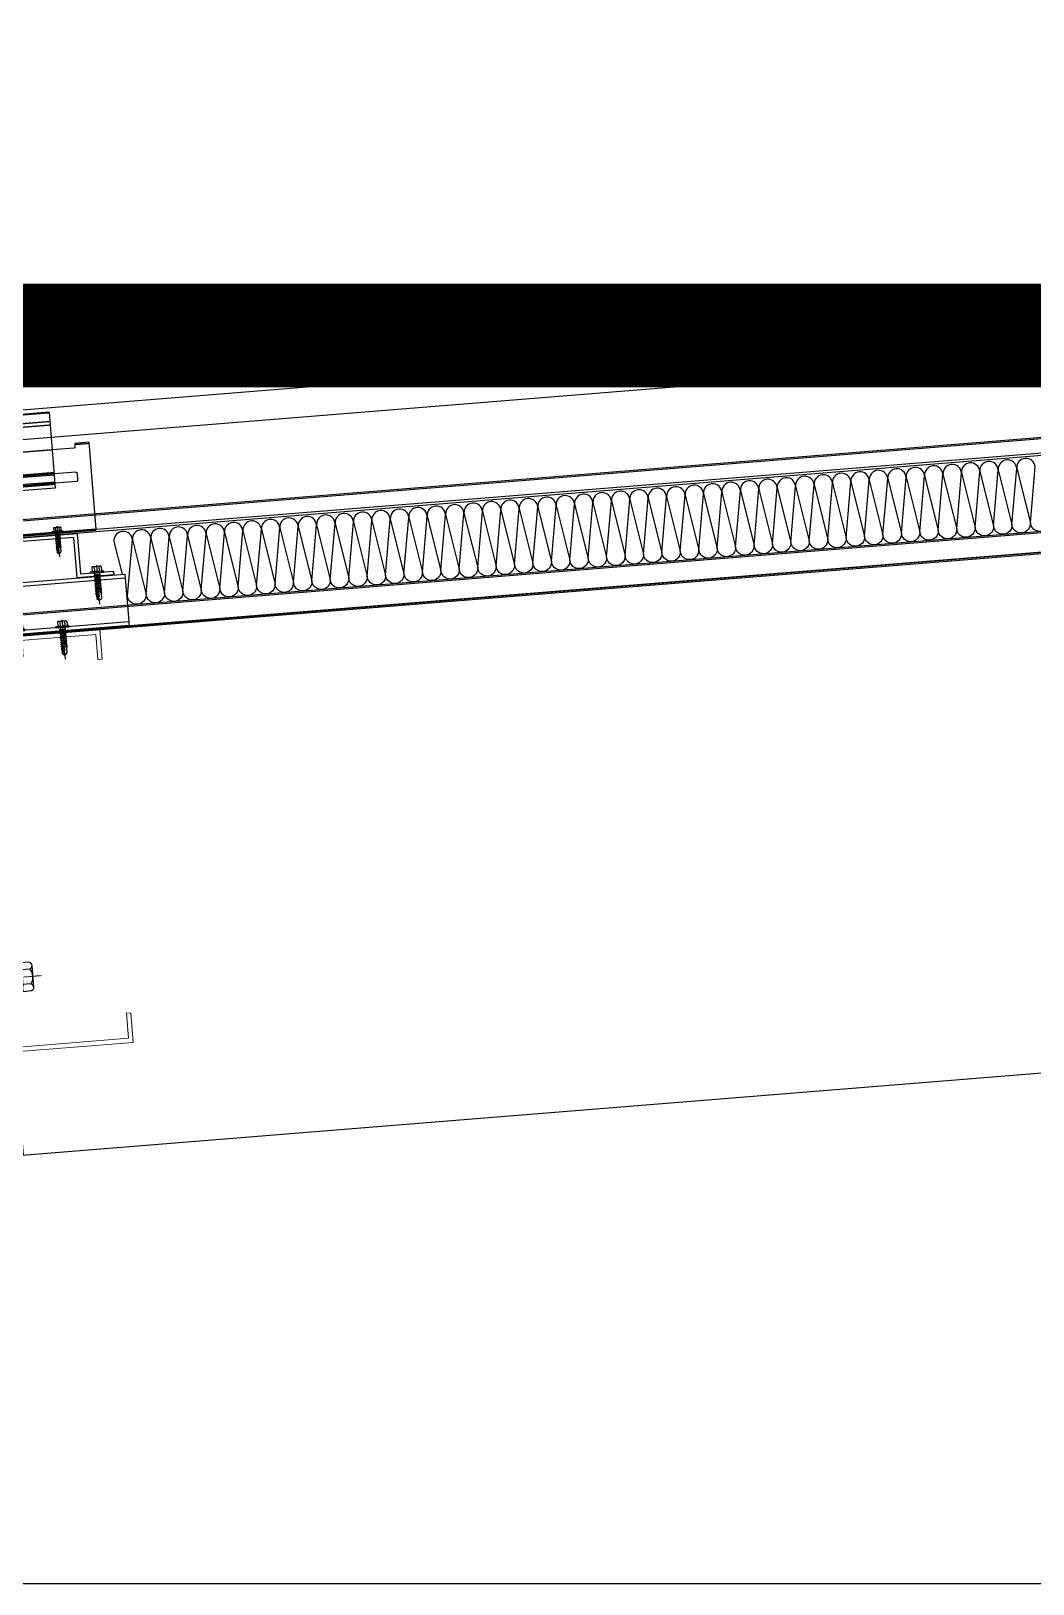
# Model space of a CAD drawing. Extents: x -599358 to 2865263, y -1062760 to 486533.
# Drawn here: x 230054 to 230732, y -689724 to -688674 of the extents above; entities that cross this region are included whole.
import ezdxf
from ezdxf.enums import TextEntityAlignment as Align

# ---------------------------------------------------------------- set-up
doc = ezdxf.new("R2010")
doc.units = 0
for name, pattern in [('__DASH', [0.35, 0.25, -0.1]), ('CENTER', [2, 1.25, -0.25, 0.25, -0.25]), ('CENTER2', [28.575000000000003, 19.05, -3.175, 3.175, -3.175]), ('CONTINUOUS0', [0]), ('CONTINUOUS1', [0]), ('DASH', [0.35, 0.25, -0.1]), ('DOTE', [2.4200000000000004, 2, -0.2, 0.02, -0.2])]:
    doc.linetypes.add(name, pattern=pattern)
for name, color, linetype in [('0-cxFrame', 155, 'Continuous'), ('003_THICK', 7, 'CONTINUOUS1'), ('004_THIN', 6, 'CONTINUOUS0'), ('A-AXIS-DOTE', 14, 'DOTE'), ('A-LIN-V', 9, 'Continuous'), ('BWM', 8, 'Continuous'), ('PJ', 151, 'Continuous'), ('SEAMLOK75 - SHEET', 6, 'Continuous'), ('ZX', 1, 'CENTER2')]:
    doc.layers.add(name, color=color, linetype=linetype)
for name, color, linetype, lineweight in [('0-cxText', 131, 'Continuous', 25), ('C18', 4, 'CENTER', 13), ('S-dim', 81, 'Continuous', 0), ('粗', 7, 'Continuous', 50), ('紧固件', 4, 'Continuous', 13)]:
    doc.layers.add(name, color=color, linetype=linetype, lineweight=lineweight)
doc.styles.add('cx_tuming', font='simhei.ttf')
doc.styles.add('cx_tuqian1', font='宋体.shx')
doc.styles.add('黑体', font='simhei.ttf')

# ---------------------------------------------------------------- blocks, each defined once
blk = doc.blocks.new('34t65')
at = {"color": 2, "ltscale": 50}
for p, q in [((1430036.989619718, 238183.3527667828), (1430156.989619718, 238183.3527667828)), ((1430036.989619718, 238148.3527667828), (1430036.989619718, 238183.3527667828)), ((1430156.989619718, 238183.3527667828), (1430156.989619718, 238148.3527667828)), ((1430036.989619718, 238180.8527667828), (1430156.989619718, 238180.8527667828)), ((1430156.989619718, 238150.8527667828), (1430036.989619718, 238150.8527667828)), ((1430156.989619718, 238148.3527667828), (1430036.989619718, 238148.3527667828))]:
    blk.add_line(p, q, dxfattribs=at)
blk = doc.blocks.new('*U1726')
at = {"layer": 'PJ'}
for p, q in [((-4.399999999999636, 0.4500000000007276), (-4.399999999999636, 0)), ((4.399999999999636, 0), (-4.399999999999636, 0)), ((-4.100000000000364, 0.75), (-3.100000000000364, 1)), ((4.100000000000364, 0.75), (-4.100000000000364, 0.75)), ((-3.100000000000364, 3.850000000000364), (-3.100000000000364, 1)), ((3.100000000000364, 1), (-3.100000000000364, 1)), ((2.325000000000728, 4.25), (-2.325000000000728, 4.25)), ((-2.041306750315925, 0.75), (-1.549999999999272, 1)), ((-1.549999999999272, 3.850000000000364), (-1.549999999999272, 1)), ((-1.549999999999272, 0), (-1.549999999999272, -1.590192378864231)), ((1.549999999999272, 3.850000000000364), (1.549999999999272, 1)), ((2.151306750316508, 0.75), (1.549999999999272, 1)), ((1.549999999999272, 0), (1.549999999999272, -1.090192378864231)), ((3.100000000000364, 3.850000000000364), (3.100000000000364, 1)), ((4.100000000000364, 0.75), (3.100000000000364, 1)), ((4.399999999999636, 0.4500000000007276), (4.399999999999636, 0)), ((-2.110000000000582, -1.899999999999636), (2.110000000000582, -1.399999999999636)), ((-2.110000000000582, -1.899999999999636), (-1.549999999999272, -1.590192378864231)), ((-2.110000000000582, -1.899999999999636), (-1.549999999999272, -2.209807621135042)), ((-2.110000000000582, -3.299999999999272), (2.110000000000582, -2.799999999999272)), ((-2.110000000000582, -3.299999999999272), (-1.549999999999272, -2.990192378863867)), ((-2.110000000000582, -3.299999999999272), (-1.549999999999272, -3.609807621134678)), ((-2.110000000000581, -4.699999999999273), (2.110000000000583, -4.199999999999273)), ((-2.110000000000581, -4.699999999999273), (-1.549999999999272, -4.390192378863867)), ((-2.110000000000581, -4.699999999999273), (-1.549999999999272, -5.009807621134678)), ((-2.11000000000058, -6.099999999999272), (2.110000000000584, -5.599999999999272)), ((-2.11000000000058, -6.099999999999272), (-1.549999999999271, -5.790192378863867)), ((-2.11000000000058, -6.099999999999272), (-1.549999999999271, -6.409807621134678)), ((-2.110000000000579, -7.499999999999272), (2.110000000000585, -6.999999999999272)), ((-2.110000000000579, -7.499999999999272), (-1.54999999999927, -7.190192378863866)), ((-2.110000000000579, -7.499999999999272), (-1.54999999999927, -7.809807621134677)), ((-2.110000000000579, -8.899999999999272), (2.110000000000586, -8.399999999999272)), ((-2.110000000000579, -8.899999999999272), (-1.549999999999269, -8.590192378863867)), ((-2.110000000000579, -8.899999999999272), (-1.549999999999269, -9.209807621134678)), ((-2.110000000000578, -10.29999999999927), (2.110000000000587, -9.799999999999272)), ((-2.110000000000578, -10.29999999999927), (-1.549999999999268, -9.990192378863867)), ((-1.549999999999272, -1.590192378864231), (1.549999999999272, -1.090192378864231)), ((-1.549999999999272, -2.209807621135042), (1.549999999999272, -1.709807621135042)), ((-1.549999999999272, -2.209807621135042), (-1.549999999999272, -2.990192378863867)), ((-1.549999999999272, -2.990192378863867), (1.549999999999272, -2.490192378863867)), ((-1.549999999999272, -3.609807621134678), (1.549999999999272, -3.109807621134678)), ((-1.549999999999272, -3.609807621135042), (-1.549999999999272, -4.390192378863867)), ((-1.549999999999272, -4.390192378863867), (1.549999999999273, -3.890192378863867)), ((-1.549999999999272, -5.009807621134678), (1.549999999999273, -4.509807621134678)), ((-1.549999999999271, -5.009807621135042), (-1.549999999999271, -5.790192378863867)), ((-1.549999999999271, -5.790192378863867), (1.549999999999274, -5.290192378863867)), ((-1.549999999999271, -6.409807621134678), (1.549999999999274, -5.909807621134678)), ((-1.54999999999927, -6.409807621135041), (-1.54999999999927, -7.190192378863866)), ((-1.54999999999927, -7.190192378863866), (1.549999999999275, -6.690192378863866)), ((-1.54999999999927, -7.809807621134677), (1.549999999999275, -7.309807621134677)), ((-1.549999999999269, -7.809807621135041), (-1.549999999999269, -8.590192378863867)), ((-1.549999999999269, -8.590192378863867), (1.549999999999276, -8.090192378863867)), ((-1.549999999999269, -9.209807621134678), (1.549999999999276, -8.709807621134678)), ((-1.549999999999268, -9.209807621135042), (-1.549999999999268, -9.990192378863867)), ((-1.549999999999268, -9.990192378863867), (1.549999999999277, -9.490192378863867)), ((-1.549999999999268, -10.60980762113468), (1.549999999999277, -10.10980762113468)), ((1.549999999999272, -0.3098076211354055), (1.549999999999272, -1.090192378864231)), ((2.110000000000582, -1.399999999999636), (1.549999999999272, -1.090192378864231)), ((2.110000000000582, -1.399999999999636), (1.549999999999272, -1.709807621135042)), ((1.549999999999272, -1.709807621135042), (1.549999999999272, -2.490192378863867)), ((2.110000000000582, -2.799999999999272), (1.549999999999272, -2.490192378863867)), ((2.110000000000582, -2.799999999999272), (1.549999999999272, -3.109807621134678)), ((1.549999999999273, -3.109807621135042), (1.549999999999273, -3.890192378863867)), ((2.110000000000583, -4.199999999999273), (1.549999999999273, -3.890192378863867)), ((2.110000000000583, -4.199999999999273), (1.549999999999273, -4.509807621134678)), ((1.549999999999274, -4.509807621135042), (1.549999999999274, -5.290192378863867)), ((2.110000000000584, -5.599999999999272), (1.549999999999274, -5.290192378863867)), ((2.110000000000584, -5.599999999999272), (1.549999999999274, -5.909807621134678)), ((1.549999999999275, -5.909807621135041), (1.549999999999275, -6.690192378863866)), ((2.110000000000585, -6.999999999999272), (1.549999999999275, -6.690192378863866)), ((2.110000000000585, -6.999999999999272), (1.549999999999275, -7.309807621134677)), ((1.549999999999276, -7.309807621135041), (1.549999999999276, -8.090192378863867)), ((2.110000000000586, -8.399999999999272), (1.549999999999276, -8.090192378863867)), ((2.110000000000586, -8.399999999999272), (1.549999999999276, -8.709807621134678)), ((1.549999999999277, -8.709807621135042), (1.549999999999277, -9.490192378863867)), ((2.110000000000587, -9.799999999999272), (1.549999999999277, -9.490192378863867)), ((2.110000000000587, -9.799999999999272), (1.549999999999277, -10.10980762113468)), ((1.549999999999277, -10.10980762113468), (1.549999999999277, -10.89019237886532)), ((-2.110000000000578, -10.29999999999927), (-1.549999999999268, -10.60980762113468)), ((-2.110000000000578, -11.70000000000073), (2.110000000000587, -11.20000000000073)), ((-2.110000000000578, -11.70000000000073), (-1.549999999999268, -11.39019237886532)), ((-2.110000000000578, -11.70000000000073), (-1.549999999999268, -12.00980762113613)), ((-2.110000000000578, -13.10000000000036), (-1.549999999999268, -12.79019237886496)), ((-2.110000000000578, -13.10000000000036), (-1.141147094092953, -12.98393879649848)), ((-2.110000000000578, -13.10000000000036), (-1.549999999999268, -13.40980762113577)), ((-1.549999999999268, -10.60980762113468), (-1.549999999999268, -11.39019237886532)), ((-1.549999999999268, -11.39019237886532), (1.549999999999277, -10.89019237886532)), ((-1.549999999999268, -12.00980762113613), (1.549999999999277, -11.50980762113613)), ((-1.549999999999268, -12.00980762113613), (-1.549999999999268, -12.79019237886496)), ((-1.549999999999268, -12.79019237886496), (-0.9946989986692598, -12.69103148577051)), ((-1.549999999999268, -13.40980762113577), (-1.334865735341732, -13.37139078816108)), ((-1.549999999999268, -13.40980762113577), (-1.549999999999268, -17.20000000000073)), ((4.440892098500626e-15, -18.60000000000036), (-1.549999999999268, -17.20000000000073)), ((4.440892098500626e-15, -18.60000000000036), (1.549999999999277, -17.20000000000073)), ((0.5619885887190366, -12.43983727373598), (1.549999999999277, -12.29019237886496)), ((0.7141825614198796, -12.75348884305095), (2.110000000000587, -12.60000000000036)), ((0.7141825614198796, -13.03227502088157), (1.549999999999277, -12.90980762113577)), ((0.7141825614198796, -13.81265977861221), (1.549999999999277, -13.69019237886459)), ((0.7141825614198796, -14.1534888430524), (2.110000000000587, -14)), ((0.7141825614198796, -14.43227502088303), (1.549999999999277, -14.30980762113541)), ((2.110000000000587, -11.20000000000073), (1.549999999999277, -10.89019237886532)), ((2.110000000000587, -11.20000000000073), (1.549999999999277, -11.50980762113613)), ((1.549999999999277, -11.50980762113613), (1.549999999999277, -12.29019237886496)), ((2.110000000000587, -12.60000000000036), (1.549999999999277, -12.29019237886496)), ((2.110000000000587, -12.60000000000036), (1.549999999999277, -12.90980762113577)), ((1.549999999999277, -12.90980762113577), (1.549999999999277, -13.69019237886459)), ((2.110000000000587, -14), (1.549999999999277, -13.69019237886459)), ((2.110000000000587, -14), (1.549999999999277, -14.30980762113541)), ((1.549999999999277, -14.30980762113541), (1.549999999999277, -17.20000000000073))]:
    blk.add_line(p, q, dxfattribs=at)
blk.add_lwpolyline([(4.440892098500626e-15, -18.60000000000036), (0.7141825614198796, -14.43227502088303), (0.7141825614198796, -12.70089929375172, 0.4176573264866609), (0.4106596181591202, -12.40091997968011, 0.09706246058353715), (-0.9946989986692598, -12.69103148577051), (-1.549999999999268, -13.8016756527395)], format="xyb", dxfattribs=at)
for centre, radius, start, end in [((-4.100000000000364, 0.4500000000007276), 0.3, 90, 180), ((-2.325000000000728, 3.299218750000364), 0.9507812499999939, 35.40085557735623, 144.5991444226438), ((0, 1.046875), 3.203124999999813, 61.05941179989344, 118.9405882001065), ((2.325000000000728, 3.299218750000364), 0.9507812499999881, 35.40085557735623, 144.5991444226438), ((4.100000000000364, 0.4500000000007276), 0.3, 0, 90)]:
    blk.add_arc(centre, radius, start, end, dxfattribs=at)
at = {"layer": 'ZX', "ltscale": 0.2}
blk.add_line((0, 4.942561988593297), (4.440892098500626e-15, -21.03404386090006), dxfattribs=at)
blk = doc.blocks.new('A$C2F3B4A73')
at = {"layer": '粗', "lineweight": -2}
for p, q in [((25.19999962326193, 101.0567649584386), (60.39999962326266, 101.0567649584386)), ((25.19999962326193, 101.0567649584386), (25.19999962326193, 49.64140044910659)), ((60.39999962326266, 101.0567649584386), (60.39999962326266, 49.64140044910659)), ((-3.76738796603604e-07, 78.69740044510175), (9.599999623263386, 78.69740044510175)), ((-3.76738796603604e-07, 78.69740044510175), (-3.76738796603604e-07, 19.80049468954297)), ((9.599999623263386, 78.69740044510175), (9.599999623263386, 76.2974004451003)), ((10.39999962326266, 75.49740044510466), (25.19999962326193, 75.49740044510466)), ((60.39999962326266, 75.49740044510466), (75.19999962326193, 75.49740044510466)), ((75.9999996232612, 78.69740044510175), (85.59999962326339, 78.69740044510175)), ((75.9999996232612, 78.69740044510175), (75.9999996232612, 76.2974004451003)), ((85.59999962326339, 78.69740044510175), (85.59999962326339, 19.80049468954297)), ((9.599999623263386, 58.4414004491095), (9.59999962325611, 53.64140044910659)), ((10.39999962326266, 59.24140044911241), (25.19999962326193, 59.24140044911241)), ((10.39999962325538, 52.84140044911096), (25.19999962326193, 52.84140044911096)), ((25.19999962326193, 58.4414004491095), (60.39999962326266, 58.4414004491095)), ((25.19999962326193, 53.64140044910659), (60.39999962326266, 53.64140044910659)), ((60.39999962326266, 59.24140044911241), (75.19999962325466, 59.24140044911241)), ((60.39999962326266, 52.84140044911096), (75.19999962326193, 52.84140044911096)), ((75.99999962325757, 58.4414004491095), (75.9999996232612, 53.64140044910659)), ((25.19999962326193, 49.64140044910659), (60.39999962326266, 49.64140044910659)), ((-3.767387397601851e-07, 19.80049468954297), (85.59999962326344, 19.80049468954297)), ((-3.767387397601851e-07, 18.84049468954385), (-3.767387397601851e-07, 19.80049468954297)), ((-3.767387397601851e-07, 18.84049468954385), (85.59999962326344, 18.84049468954385)), ((14.39999962326272, 19.80049468954297), (14.39999962326272, 18.84049468954385)), ((71.19999962326199, 19.80049468954297), (71.19999962326199, 18.84049468954385)), ((85.59999962326344, 19.80049468954297), (85.59999962326344, 18.84049468954385))]:
    blk.add_line(p, q, dxfattribs=at)
at = {"layer": '粗', "linetype": 'DASH', "lineweight": -2}
for p, q in [((25.19999962326193, 100.5767649584427), (60.39999962326266, 100.5767649584427)), ((25.19999962326193, 94.65676495843712), (60.39999962326266, 94.65676495843712)), ((25.19999962326193, 92.25676495843567), (60.39999962326266, 92.25676495843567)), ((-3.76738796603604e-07, 77.73740044510262), (9.599999623263386, 77.73740044510262)), ((25.19999962326193, 75.49740044510466), (60.39999962326266, 75.49740044510466)), ((75.9999996232612, 77.73740044510262), (85.59999962326339, 77.73740044510262)), ((25.19999962326193, 60.04140044910805), (60.39999962326266, 60.04140044910805)), ((25.19999962326193, 59.24140044911241), (60.39999962326266, 59.24140044911241)), ((25.19999962326193, 52.84140044911096), (60.39999962326266, 52.84140044911096)), ((25.19999962326193, 52.04140044910805), (60.39999962326266, 52.04140044910805)), ((15.99999962326126, 19.80049468954297), (15.99999962326126, 18.84049468954385)), ((21.59999962326344, 19.80049468954297), (21.59999962326344, 18.84049468954385)), ((29.59999962326344, 19.80049468954297), (29.59999962326344, 18.84049468954385)), ((35.19999962326199, 19.80049468954297), (35.19999962326199, 18.84049468954385)), ((50.39999962325544, 19.80049468954297), (50.39999962325544, 18.84049468954385)), ((55.99999962325762, 19.80049468954297), (55.99999962325762, 18.84049468954385)), ((63.99999962325762, 19.80049468954297), (63.99999962325762, 18.84049468954385)), ((69.59999962325617, 19.80049468954297), (69.59999962325617, 18.84049468954385))]:
    blk.add_line(p, q, dxfattribs=at)
at = {"layer": '粗', "lineweight": -2}
for centre, start, end in [((10.39999962326266, 76.2974004451003), 180, 270), ((75.19999962326193, 76.2974004451003), 270, 0), ((10.39999962326266, 58.4414004491095), 90, 180), ((10.39999962325538, 53.64140044910659), 180, 270), ((75.19999962325466, 58.4414004491095), 0, 90), ((75.19999962326193, 53.64140044910659), 270, 0)]:
    blk.add_arc(centre, 0.8, start, end, dxfattribs=at)
at = {"layer": '紧固件', "color": 2, "yscale": 0.8, "zscale": 0.8}
for p, xscale in [((26.06101624345524, 19.80049468954297), 0.8), ((59.53898300306946, 19.80049468954297), -0.8)]:
    blk.add_blockref('*U1726', p, dxfattribs=dict(at, xscale=xscale))
blk = doc.blocks.new('A$C51791418')
blk.add_blockref('A$C2F3B4A73', (-42.79999962326235, -15.84049468954385))
blk = doc.blocks.new('*U1756')
at = {"layer": '003_THICK', "color": 2}
for points in [[(1.127891386357684, 15.00000000937335), (4.127891332510141, 15.00000002014177)], [(1.127891386357684, 15.00000000937335), (1.127891494050952, -14.99999999062665)], [(4.127891332510141, 15.00000002014177), (4.127891440205228, -14.99999997985823)], [(16.12789127137918, 15.00000007869495), (16.12789137907427, -15.00000010079564)], [(16.12789127137918, 15.00000007869495), (19.12789127137918, 15.00000010023361)], [(19.12789127137918, 15.00000010023361), (19.12789137907245, -15.00000010079564)], [(-12.97210859502532, 9.813749958757494), (-12.97210852456677, -9.813750041243015)], [(-10.97210860676872, 13.08499996593683), (-2.972108606768718, 13.08499999465503)], [(-10.97210858328193, 6.542499965937264), (-2.972108583281927, 6.542499994655468)], [(-3.572108678362866, 7.999999937257614), (-3.572108620926457, -8.000000100795644)], [(-2.972108606768718, 13.08499999465503), (-2.972108512823372, -13.08500000534504)], [(-2.972108603232603, 12.09999999465445), (1.127891396767761, 12.10000000937371)], [(-2.972108559795136, -5.345913933751945e-09), (1.127891425485966, 4.100000009373712)], [(-2.972108545077692, -4.100000005344459), (1.127891440205228, 9.373348319741126e-09)], [(4.127891264180411, 8.000000020373754), (16.1278912893502, 8.000000078694955)], [(19.12789129220116, 12.10000010023397), (23.2278912921997, 12.10000012966886)], [(19.12789137907245, -1.00795643831475e-07), (23.22789134963793, 4.100000129668858)], [(23.22789128512929, 13.08500012966944), (23.22789137907282, -13.08500010079477)], [(23.22789128512929, 13.08500012966944), (31.22789128512929, 13.08500018710585)], [(23.22789133210105, 6.542500129669877), (31.22789133210105, 6.542500187106286)], [(33.22789130861426, 9.81375020146517), (33.22789137907282, -9.813750100794989)], [(33.22789132163641, 8.000000201465825), (37.52789132163568, 8.000000232337714)], [(37.52789132163568, 8.000000232337714), (37.52789137907391, -8.000000100795644)], [(37.52789132163568, 8.000000232337714), (39.02789133240591, 6.50000024310795)], [(39.02789133240591, 6.50000024310795), (39.0278913790739, -6.500000100795644)], [(-10.97210853630834, -6.542500034063682), (-2.972108536308344, -6.542500005345477)], [(-10.97210851282337, -13.08500003406325), (-2.972108512823372, -13.08500000534504)], [(-2.972108516359488, -12.10000000534446), (1.127891483640876, -12.09999999062702)], [(4.12789132161682, -7.999999979626245), (16.12789134678842, -8.000000100795644)], [(19.12789137907245, -4.100000100794189), (23.22789137907282, -1.00795643831475e-07)], [(19.12789137907245, -12.10000010079419), (23.22789137907282, -12.10000010079419)], [(23.22789137907282, -6.542500100795207), (31.22789137907282, -6.542500100795207)], [(23.22789137907282, -13.08500010079477), (31.22789137907282, -13.08500010079477)], [(33.22789137907282, -8.000000100795644), (37.52789137907391, -8.000000100795644)], [(37.52789137907391, -8.000000100795644), (39.0278913790739, -6.500000100795644)], [(1.127891494050952, -14.99999999062665), (4.127891440205228, -14.99999997985823)], [(16.12789137907427, -15.00000010079564), (19.12789137907245, -15.00000010079564)]]:
    blk.add_lwpolyline(points, dxfattribs=at)
for points in [[(-10.97029016847894, 13.08593049884267, 0.6117689418489723), (-10.97029019197119, 6.541569457073006, 0.6117689418489723)], [(-10.97013595893016, 6.545429476438681, 0.3058585529729167), (-10.97013600592375, -6.545429405281443, 0.3058585529729167)], [(31.22592151366595, -6.545421077587873, 0.3058580758220168), (31.22592151366595, 6.545420875996586, 0.3058580758220168)], [(31.22606903829771, 6.541568193833898, 0.6117695414837131), (31.22606903829771, 13.08593215632392, 0.6117695414837131)], [(-10.97029009801857, -6.541569501157841, 0.6117689418489723), (-10.97029012151264, -13.0859305429275, 0.6117689418489723)], [(31.22606910875626, -13.08593208204, 0.6117695414837131), (31.22606910875626, -6.541568119549977, 0.6117695414837131)]]:
    blk.add_lwpolyline(points, format="xyb", dxfattribs=at)
at = {"layer": '004_THIN', "color": 2}
for points in [[(-3.572108667594449, 6.499999937257614), (16.12789130012043, 6.500000078694955)], [(33.22789133240664, 6.500000201465825), (39.02789133240591, 6.50000024310795)], [(-3.572108620926457, -6.500000100795644), (16.12789134678842, -6.500000100795644)], [(33.22789137907282, -6.500000100795644), (39.0278913790739, -6.500000100795644)]]:
    blk.add_lwpolyline(points, dxfattribs=at)
at = {"layer": 'C18', "color": 1, "ltscale": 0.6}
blk.add_lwpolyline([(-20.97210855979514, -6.99618745159114e-08), (47.0278913790739, -1.00795643831475e-07)], dxfattribs=at)
blk = doc.blocks.new('*U1755')
at = {"layer": '003_THICK', "color": 2}
for points in [[(1.127891386357684, 15.00000000937335), (4.127891332510141, 15.00000002014177)], [(1.127891386357684, 15.00000000937335), (1.127891494050952, -14.99999999062665)], [(4.127891332510141, 15.00000002014177), (4.127891440205228, -14.99999997985823)], [(16.12789127137918, 15.00000007869495), (16.12789137907427, -15.00000010079564)], [(16.12789127137918, 15.00000007869495), (19.12789127137918, 15.00000010023361)], [(19.12789127137918, 15.00000010023361), (19.12789137907245, -15.00000010079564)], [(-12.97210859502532, 9.813749958757494), (-12.97210852456677, -9.813750041243015)], [(-10.97210860676872, 13.08499996593683), (-2.972108606768718, 13.08499999465503)], [(-10.97210858328193, 6.542499965937264), (-2.972108583281927, 6.542499994655468)], [(-3.572108678362866, 7.999999937257614), (-3.572108620926457, -8.000000100795644)], [(-2.972108606768718, 13.08499999465503), (-2.972108512823372, -13.08500000534504)], [(-2.972108603232603, 12.09999999465445), (1.127891396767761, 12.10000000937371)], [(-2.972108559795136, -5.345913933751945e-09), (1.127891425485966, 4.100000009373712)], [(-2.972108545077692, -4.100000005344459), (1.127891440205228, 9.373348319741126e-09)], [(4.127891264180411, 8.000000020373754), (16.1278912893502, 8.000000078694955)], [(19.12789129220116, 12.10000010023397), (23.2278912921997, 12.10000012966886)], [(19.12789137907245, -1.00795643831475e-07), (23.22789134963793, 4.100000129668858)], [(23.22789128512929, 13.08500012966944), (23.22789137907282, -13.08500010079477)], [(23.22789128512929, 13.08500012966944), (31.22789128512929, 13.08500018710585)], [(23.22789133210105, 6.542500129669877), (31.22789133210105, 6.542500187106286)], [(33.22789130861426, 9.81375020146517), (33.22789137907282, -9.813750100794989)], [(33.22789132163641, 8.000000201465825), (37.52789132163568, 8.000000232337714)], [(37.52789132163568, 8.000000232337714), (37.52789137907391, -8.000000100795644)], [(37.52789132163568, 8.000000232337714), (39.02789133240591, 6.50000024310795)], [(39.02789133240591, 6.50000024310795), (39.0278913790739, -6.500000100795644)], [(-10.97210853630834, -6.542500034063682), (-2.972108536308344, -6.542500005345477)], [(-10.97210851282337, -13.08500003406325), (-2.972108512823372, -13.08500000534504)], [(-2.972108516359488, -12.10000000534446), (1.127891483640876, -12.09999999062702)], [(4.12789132161682, -7.999999979626245), (16.12789134678842, -8.000000100795644)], [(19.12789137907245, -4.100000100794189), (23.22789137907282, -1.00795643831475e-07)], [(19.12789137907245, -12.10000010079419), (23.22789137907282, -12.10000010079419)], [(23.22789137907282, -6.542500100795207), (31.22789137907282, -6.542500100795207)], [(23.22789137907282, -13.08500010079477), (31.22789137907282, -13.08500010079477)], [(33.22789137907282, -8.000000100795644), (37.52789137907391, -8.000000100795644)], [(37.52789137907391, -8.000000100795644), (39.0278913790739, -6.500000100795644)], [(1.127891494050952, -14.99999999062665), (4.127891440205228, -14.99999997985823)], [(16.12789137907427, -15.00000010079564), (19.12789137907245, -15.00000010079564)]]:
    blk.add_lwpolyline(points, dxfattribs=at)
for points in [[(-10.97029016847894, 13.08593049884267, 0.6117689418489723), (-10.97029019197119, 6.541569457073006, 0.6117689418489723)], [(-10.97013595893016, 6.545429476438681, 0.3058585529729167), (-10.97013600592375, -6.545429405281443, 0.3058585529729167)], [(31.22592151366595, -6.545421077587873, 0.3058580758220168), (31.22592151366595, 6.545420875996586, 0.3058580758220168)], [(31.22606903829771, 6.541568193833898, 0.6117695414837131), (31.22606903829771, 13.08593215632392, 0.6117695414837131)], [(-10.97029009801857, -6.541569501157841, 0.6117689418489723), (-10.97029012151264, -13.0859305429275, 0.6117689418489723)], [(31.22606910875626, -13.08593208204, 0.6117695414837131), (31.22606910875626, -6.541568119549977, 0.6117695414837131)]]:
    blk.add_lwpolyline(points, format="xyb", dxfattribs=at)
at = {"layer": '004_THIN', "color": 2}
for points in [[(-3.572108667594449, 6.499999937257614), (16.12789130012043, 6.500000078694955)], [(33.22789133240664, 6.500000201465825), (39.02789133240591, 6.50000024310795)], [(-3.572108620926457, -6.500000100795644), (16.12789134678842, -6.500000100795644)], [(33.22789137907282, -6.500000100795644), (39.0278913790739, -6.500000100795644)]]:
    blk.add_lwpolyline(points, dxfattribs=at)
at = {"layer": 'C18', "color": 1, "ltscale": 0.6}
blk.add_lwpolyline([(-20.97210855979514, -6.99618745159114e-08), (47.0278913790739, -1.00795643831475e-07)], dxfattribs=at)
blk = doc.blocks.new('1112')
at = {"color": 2}
blk.add_lwpolyline([(1432456.023703301, 238570.9016813558), (1432478.523703301, 238570.9016813558), (1432478.523703301, 238598.4016813558), (1432538.523703301, 238598.4016813558), (1432538.523703301, 238570.9016813558), (1432561.023703301, 238570.9016813558), (1432561.023703301, 238568.4016813558), (1432536.023703301, 238568.4016813558), (1432536.023703301, 238595.9016813558), (1432481.023703301, 238595.9016813558), (1432481.023703301, 238568.4016813558), (1432456.023703301, 238568.4016813558)], close=True, dxfattribs=at)
at = {"layer": 'S-dim', "ltscale": 10}
for p, q in [((1432412.523703301, 238511.6265164966), (1432362.523703301, 238252.3016813559)), ((1432412.523703301, 238512.7265164966), (1432468.523703301, 238512.7265164966)), ((1432462.523703301, 238511.6265164966), (1432462.523703301, 238182.3016813558)), ((1432362.523703301, 238252.3016813559), (1432362.523703301, 238182.3016813559)), ((1432468.523703301, 238252.3016813559), (1432468.523703301, 238182.3016813559)), ((1432362.523703301, 238182.3016813558), (1432468.523703301, 238182.3016813558))]:
    blk.add_line(p, q, dxfattribs=at)
at = {"layer": 'S-dim', "color": 6, "ltscale": 10}
blk.add_lwpolyline([(1432548.523703301, 238512.3016813559), (1432548.523703301, 238532.3016813559), (1432468.523703301, 238532.3016813559), (1432468.523703301, 238252.3016813559), (1432548.523703301, 238252.3016813559), (1432548.523703301, 238272.3016813559), (1432545.523703301, 238272.3016813559), (1432545.523703301, 238255.3016813559), (1432471.523703301, 238255.3016813559), (1432471.523703301, 238529.3016813559), (1432545.523703301, 238529.3016813559), (1432545.523703301, 238512.3016813559)], close=True, dxfattribs=at)
blk.add_blockref('34t65', (2411.534083582927, 385.0489145730389))
at = {"xscale": -0.7500000000000001, "yscale": 0.7500000000000001, "zscale": 0.7500000000000001, "rotation": 359.9999999722328}
for name, p in [('*U1756', (1432474.619621795, 238482.3016814143)), ('*U1755', (1432474.619621795, 238302.3016814153))]:
    blk.add_blockref(name, p, dxfattribs=at)
at = {"layer": 'SEAMLOK75 - SHEET', "xscale": -1}
blk.add_blockref('A$C51791418', (1432508.523703301, 238596.3616813559), dxfattribs=at)
at = {"layer": '紧固件', "xscale": -1.023999999801318, "yscale": 1.023999999801318, "zscale": 1.023999999801318}
for p in [(1432467.273701562, 238570.9016813558), (1432549.773703301, 238570.9018539012, 2.84198626266551e-07), (1432493.513592888, 238535.9018539012), (1432523.533771968, 238535.9018539012)]:
    blk.add_blockref('*U1726', p, dxfattribs=at)
blk = doc.blocks.new('zjcx_lan_xinxi(Dragon)')
at = {"const_width": 25}
blk.add_lwpolyline([(0, -20700), (7000, -20700), (7000, 0), (0, 0)], close=True, dxfattribs=at)
for points in [[(0, -20700), (7000, -20700), (7000, -3200)], [(0, -20700), (7000, -20700)]]:
    blk.add_lwpolyline(points, dxfattribs=at)
blk = doc.blocks.new('T-信息(Dragon)')
at = {"layer": '0-cxFrame'}
blk.add_blockref('zjcx_lan_xinxi(Dragon)', (0, 0), dxfattribs=at)
blk = doc.blocks.new('TK22.A2 L(Dragon)')
at = {"layer": '0-cxFrame', "xscale": 0.01, "yscale": 0.01, "zscale": 0.01}
blk.add_blockref('T-信息(Dragon)', (-574, 410), dxfattribs=at)
at = {"style": '黑体', "flags": 4}
blk.add_attdef('图幅', text='', height=3.3, dxfattribs=at).set_placement((-40, 3), align=Align.RIGHT)
at = {"layer": '0-cxText', "flags": 4}
for tag, height, style, p in [('建设单位', 3.5, 'cx_tuming', (-45, 240)), ('项目名称', 3.5, 'cx_tuming', (-45, 210)), ('子项名称', 3.5, 'cx_tuming', (-45, 180)), ('工程编号', 3.3, 'cx_tuqian1', (-35, 165)), ('图名1', 3.5, 'cx_tuming', (-45, 87)), ('图名2', 3.5, 'cx_tuming', (-45, 79)), ('图名3', 3.5, 'cx_tuming', (-45, 71)), ('出图日期', 3.3, 'cx_tuqian1', (-39, 60)), ('专业', 3.3, 'cx_tuqian1', (-55, 52)), ('版次', 3.3, 'cx_tuqian1', (-20, 44)), ('图号', 3.3, 'cx_tuqian1', (-55, 44))]:
    blk.add_attdef(tag, text='', height=height, dxfattribs=dict(at, style=style)).set_placement(p, align=Align.MIDDLE)
at = {"layer": 'Defpoints', "color": 6, "flags": 4}
for tag, height, style, p in [('tufu', 3.3, '黑体', (-12, 12)), ('dwfname', 4, 'cx_tuqian1', (-80, 3))]:
    blk.add_attdef(tag, text='', height=height, dxfattribs=dict(at, style=style)).set_placement(p, align=Align.RIGHT)

msp = doc.modelspace()

# ---------------------------------------------------------------- linework, layer by layer
at = {"color": 1, "ltscale": 50}
for p, q in [((231405.9608516778, -688906.9453443637), (226610.669139887, -689294.443531917)), ((231405.9152599102, -688905.4441390586), (226610.8740062937, -689292.9220875746))]:
    msp.add_line(p, q, dxfattribs=at)
at = {"color": 4, "ltscale": 50}
for p, q in [((226676.5665049547, -689340.3850626642), (231407.514011243, -688958.0864050892, -1.021110756026153e-09)), ((226676.5665049547, -689341.1876703908), (231407.5383268526, -688958.8870479184, -1.021105322431642e-09)), ((226676.5665049547, -689354.6313498083), (231407.9456133143, -688972.2978153101, -1.021014309723832e-09)), ((226676.5665049547, -689355.4339575346), (231407.9699289239, -688973.0984581392, -1.021008876129352e-09))]:
    msp.add_line(p, q, dxfattribs=at)
at = {"color": 2, "ltscale": 50}
msp.add_line((226676.5665049547, -689354.3303719109), (231407.9364949603, -688971.9975742493, -1.021016347321742e-09), dxfattribs=at)
at = {"layer": 'A-AXIS-DOTE', "linetype": '__DASH', "ltscale": 2}
msp.add_line((336440.9661858076, -689724.029497272), (220825.2444438975, -689724.0294972722), dxfattribs=at)
at = {"layer": 'A-LIN-V', "color": 2}
msp.add_line((226460.5665041379, -689724.0294972806), (231410.5666441504, -689324.0294972805), dxfattribs=at)
at = {"layer": 'BWM'}
msp.add_lwpolyline([(230742.2210698289, -689005.5770596014, -1), (230729.7616831691, -689006.5838783811), (230732.9694626625, -688968.7195131979, 1), (230720.5100760023, -688969.7263319774), (230729.7616831691, -689006.5838783811, -1), (230717.3022965091, -689007.5906971606), (230720.5100760023, -688969.7263319774, 1), (230708.0506893425, -688970.733150757), (230717.3022965091, -689007.5906971606, -1), (230704.8429098488, -689008.5975159401), (230708.0506893425, -688970.733150757, 1), (230695.5913026822, -688971.7399695365), (230704.8429098488, -689008.5975159401, -1), (230692.3835231888, -689009.6043347196), (230695.5913026822, -688971.7399695365, 1), (230683.131916022, -688972.746788316), (230692.3835231888, -689009.6043347196, -1), (230679.9241365288, -689010.6111534992), (230683.131916022, -688972.746788316, 1), (230670.672529362, -688973.7536070957), (230679.9241365288, -689010.6111534992, -1), (230667.4647498686, -689011.6179722787), (230670.672529362, -688973.7536070957, 1), (230658.2131427019, -688974.7604258751), (230667.4647498686, -689011.6179722787, -1), (230655.0053632085, -689012.6247910582), (230658.2131427019, -688974.7604258751, 1), (230645.7537560419, -688975.7672446547), (230655.0053632085, -689012.6247910582, -1), (230642.5459765487, -689013.6316098379), (230645.7537560419, -688975.7672446547, 1), (230633.2943693817, -688976.7740634342), (230642.5459765487, -689013.6316098379, -1), (230630.0865898885, -689014.6384286174), (230633.2943693817, -688976.7740634342, 1), (230620.8349827219, -688977.7808822137), (230630.0865898885, -689014.6384286174, -1), (230617.6272032285, -689015.6452473969), (230620.8349827219, -688977.7808822137, 1), (230608.3755960616, -688978.7877009934), (230617.6272032285, -689015.6452473969, -1), (230605.1678165685, -689016.6520661764), (230608.3755960616, -688978.7877009934, 1), (230595.9162094014, -688979.7945197729), (230605.1678165685, -689016.6520661764, -1), (230592.7084299082, -689017.6588849559), (230595.9162094014, -688979.7945197729, 1), (230583.4568227416, -688980.8013385524), (230592.7084299082, -689017.6588849559, -1), (230580.2490432482, -689018.6657037355), (230583.4568227416, -688980.8013385524, 1), (230570.9974360814, -688981.8081573319), (230580.2490432482, -689018.6657037355, -1), (230567.7896565879, -689019.6725225151), (230570.9974360814, -688981.8081573319, 1), (230558.5380494213, -688982.8149761114), (230567.7896565879, -689019.6725225151, -1), (230555.3302699281, -689020.6793412946), (230558.5380494213, -688982.8149761114, 1), (230546.0786627615, -688983.821794891), (230555.3302699281, -689020.6793412946, -1), (230542.8708832681, -689021.6861600741), (230546.0786627615, -688983.821794891, 1), (230533.6192761013, -688984.8286136705), (230542.8708832681, -689021.6861600741, -1), (230530.4114966079, -689022.6929788537), (230533.6192761013, -688984.8286136705, 1), (230521.159889441, -688985.83543245), (230530.4114966079, -689022.6929788537, -1), (230517.9521099479, -689023.6997976332), (230521.159889441, -688985.83543245, 1), (230508.7005027813, -688986.8422512297), (230517.9521099479, -689023.6997976332, -1), (230505.4927232878, -689024.7066164127), (230508.7005027813, -688986.8422512297, 1), (230496.241116121, -688987.8490700092), (230505.4927232878, -689024.7066164127, -1), (230493.0333366276, -689025.7134351924), (230496.241116121, -688987.8490700092, 1), (230483.7817294608, -688988.8558887887), (230493.0333366276, -689025.7134351924, -1), (230480.5739499676, -689026.7202539719), (230483.7817294608, -688988.8558887887, 1), (230471.322342801, -688989.8627075682), (230480.5739499676, -689026.7202539719, -1), (230468.1145633078, -689027.7270727514), (230471.322342801, -688989.8627075682, 1), (230458.8629561409, -688990.8695263478), (230468.1145633078, -689027.7270727514, -1), (230455.6551766475, -689028.7338915309), (230458.8629561409, -688990.8695263478, 1), (230446.4035694807, -688991.8763451274), (230455.6551766475, -689028.7338915309, -1), (230443.1957899875, -689029.7407103104), (230446.4035694807, -688991.8763451274, 1), (230433.9441828207, -688992.8831639069), (230443.1957899875, -689029.7407103104, -1), (230430.7364033275, -689030.74752909), (230433.9441828207, -688992.8831639069, 1), (230421.4847961607, -688993.8899826865), (230430.7364033275, -689030.74752909, -1), (230418.2770166672, -689031.7543478695), (230421.4847961607, -688993.8899826865, 1), (230409.0254095004, -688994.896801466), (230418.2770166672, -689031.7543478695, -1), (230405.8176300072, -689032.761166649), (230409.0254095004, -688994.896801466, 1), (230396.5660228404, -688995.9036202455), (230405.8176300072, -689032.761166649, -1), (230393.358243347, -689033.7679854287), (230396.5660228404, -688995.9036202455, 1), (230384.1066361804, -688996.9104390251), (230393.358243347, -689033.7679854287, -1), (230380.898856687, -689034.7748042082), (230384.1066361804, -688996.9104390251, 1), (230371.6472495203, -688997.9172578045), (230380.898856687, -689034.7748042082, -1), (230368.4394700272, -689035.7816229877), (230371.6472495203, -688997.9172578045, 1), (230359.1878628603, -688998.9240765842), (230368.4394700272, -689035.7816229877, -1), (230355.9800833669, -689036.7884417673), (230359.1878628603, -688998.9240765842, 1), (230346.7284762003, -688999.9308953637), (230355.9800833669, -689036.7884417673, -1), (230343.5206967069, -689037.7952605468), (230346.7284762003, -688999.9308953637, 1), (230334.2690895401, -689000.9377141432), (230343.5206967069, -689037.7952605468, -1), (230331.0613100466, -689038.8020793264), (230334.2690895401, -689000.9377141432, 1), (230321.80970288, -689001.9445329228), (230331.0613100466, -689038.8020793264, -1), (230318.6019233866, -689039.8088981059), (230321.80970288, -689001.9445329228, 1), (230309.35031622, -689002.9513517023), (230318.6019233866, -689039.8088981059, -1), (230306.1425367266, -689040.8157168854), (230309.35031622, -689002.9513517023, 1), (230296.8909295598, -689003.9581704818), (230306.1425367266, -689040.8157168854, -1), (230293.6831500664, -689041.822535665), (230296.8909295598, -689003.9581704818, 1), (230284.4315428998, -689004.9649892614), (230293.6831500664, -689041.822535665, -1), (230281.2237634066, -689042.8293544445), (230284.4315428998, -689004.9649892614, 1), (230271.97215624, -689005.9718080409), (230281.2237634066, -689042.8293544445, -1), (230268.7643767465, -689043.836173224), (230271.97215624, -689005.9718080409, 1), (230259.5127695797, -689006.9786268205), (230268.7643767465, -689043.836173224, -1), (230256.3049900863, -689044.8429920035), (230259.5127695797, -689006.9786268205, 1), (230247.0533829195, -689007.9854456), (230256.3049900863, -689044.8429920035, -1), (230243.8456034263, -689045.849810783), (230247.0533829195, -689007.9854456, 1), (230234.5939962597, -689008.9922643795), (230243.8456034263, -689045.849810783, -1), (230231.3862167663, -689046.8566295627), (230234.5939962597, -689008.9922643795, 1), (230222.1346095994, -689009.9990831591), (230231.3862167663, -689046.8566295627, -1), (230218.926830106, -689047.8634483422), (230222.1346095994, -689009.9990831591, 1), (230209.6752229392, -689011.0059019387), (230218.926830106, -689047.8634483422, -1), (230206.467443446, -689048.8702671217), (230209.6752229392, -689011.0059019387, 1), (230197.2158362794, -689012.0127207182), (230206.467443446, -689048.8702671217, -1), (230194.0080567862, -689049.8770859013), (230197.2158362794, -689012.0127207182, 1), (230184.7564496194, -689013.0195394977), (230194.0080567862, -689049.8770859013, -1), (230181.548670126, -689050.8839046808), (230184.7564496194, -689013.0195394977, 1), (230172.2970629591, -689014.0263582773), (230181.548670126, -689050.8839046808, -1), (230169.0892834659, -689051.8907234604), (230172.2970629591, -689014.0263582773, 1), (230159.8376762991, -689015.0331770568), (230169.0892834659, -689051.8907234604, -1), (230156.6298968059, -689052.8975422399), (230159.8376762991, -689015.0331770568, 1), (230147.3782896391, -689016.0399958363), (230156.6298968059, -689052.8975422399, -1), (230144.1705101457, -689053.9043610195), (230147.3782896391, -689016.0399958363, 1), (230134.9189029788, -689017.0468146158), (230144.1705101457, -689053.9043610195, -1), (230131.7111234856, -689054.911179799), (230134.9189029788, -689017.0468146158, 1), (230122.4595163188, -689018.0536333955), (230131.7111234856, -689054.911179799, -1), (230119.2517368256, -689055.9179985785), (230122.4595163188, -689018.0536333955, 1), (230110.0001296588, -689019.060452175), (230115.5864357646, -689041.3157784996)], format="xyb", dxfattribs=at)
at = {"layer": 'SEAMLOK75 - SHEET'}
for p, q in [((226476.5665049547, -689218.8277249702, 2.418943752160707e-08), (231384.8679616899, -688822.1974399392, 2.418943752160707e-08)), ((226478.1774150019, -689238.7627436258, 2.418943752160707e-08), (231379.846920381, -688842.6683736731, 2.418943752160707e-08)), ((231388.2109950463, -688896.1685106172, 2.418943752160707e-08), (226482.5268721294, -689292.5872939973, 2.418943752160707e-08)), ((231390.9088743672, -688896.9537598996, 2.418943752160707e-08), (226482.6074176318, -689293.58404493, 2.418943752160707e-08))]:
    msp.add_line(p, q, dxfattribs=at)

# ---------------------------------------------------------------- block references
at = {"rotation": 4.619921907697282}
msp.add_blockref('1112', (-1178580.936680196, -1042221.392392282), dxfattribs=at)
at = {"layer": '0-cxFrame', "xscale": 280, "yscale": 280, "zscale": 280}
msp.add_blockref('TK22.A2 L(Dragon)', (380350.1558374292, -745719.8286004621), dxfattribs=at)

doc.saveas('drawing.dxf')
